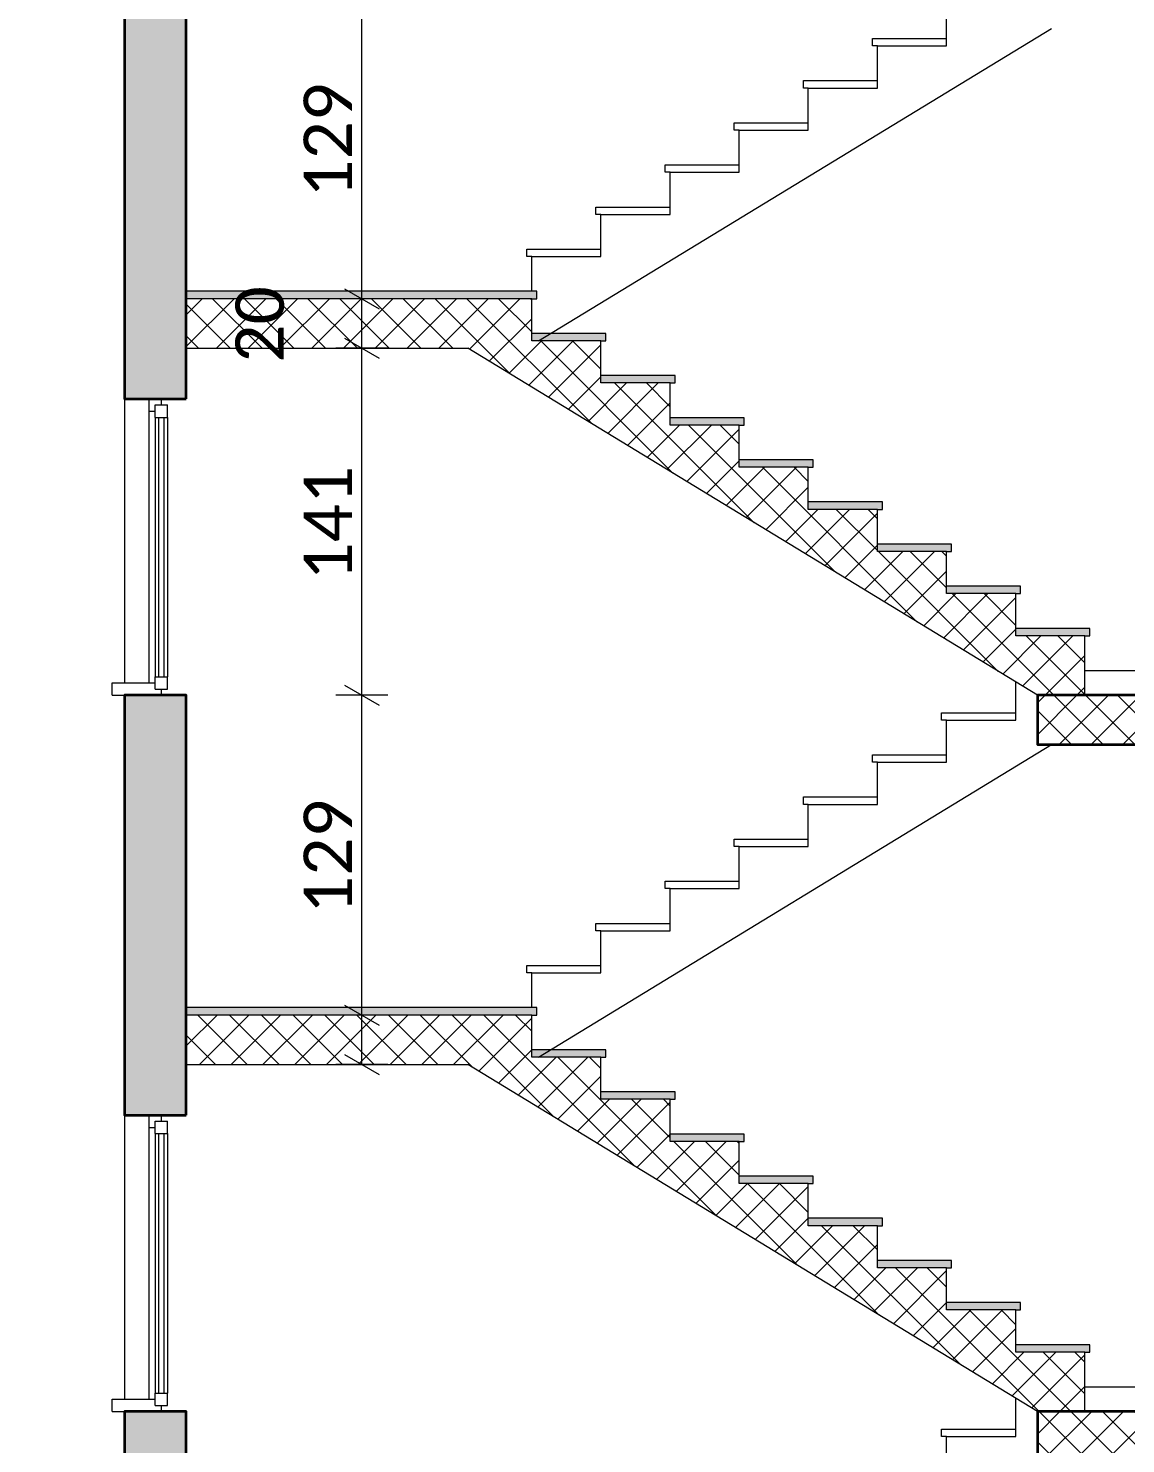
# Model space of a CAD drawing. Header units: millimetres. Extents: x -310 to 171125, y -3027 to 55843.
# Drawn here: x 119796 to 124241, y 40965 to 46696 of the extents above; entities that cross this region are included whole.
import ezdxf

# ---------------------------------------------------------------- set-up
doc = ezdxf.new("R2010")
doc.units = ezdxf.units.MM
doc.header["$MEASUREMENT"] = 0
doc.set_wipeout_variables(frame=1)
doc.linetypes.add('Wipeout_Contour', pattern=[1000, 0, -1000])
doc.layers.add('Dimensioning - General', color=7, linetype='Continuous')
doc.layers.add('Structural - Bearing', color=7, linetype='Continuous')
for name, color, linetype, lineweight, true_color in [('Dimensioning - General_Pen_No__61', 7, 'Continuous', 20, 0x6a6a6a), ('Dimensioning - General_Pen_No__88', 7, 'Continuous', 20, 0xfd4435), ('Structural - Bearing_Pen_No__61', 7, 'Continuous', 20, 0x6a6a6a), ('Structural - Bearing_Pen_No__82', 7, 'Continuous', 20, 0xaaaaaa)]:
    doc.layers.add(name, color=color, linetype=linetype, lineweight=lineweight, true_color=true_color)
for name, color, linetype, lineweight in [('Structural - Bearing_Pen_No__1', 7, 'Continuous', 13), ('Structural - Bearing_Pen_No__101', 252, 'Continuous', 13), ('Structural - Bearing_Pen_No__7', 7, 'Continuous', 35)]:
    doc.layers.add(name, color=color, linetype=linetype, lineweight=lineweight)
doc.layers.get('0').off()
doc.styles.add('GENERATED_STYLE_6', font='calibril.ttf')
doc.dimstyles.new('GENERATED_STYLE__1', dxfattribs={"dimtxt": 195.999997, "dimasz": 106.4, "dimexe": 0.18, "dimexo": 0.0625, "dimgap": 0.09, "dimtad": 1, "dimdec": 0, "dimlfac": 0.1, "dimzin": 0, "dimdsep": 46, "dimtxsty": 'GENERATED_STYLE_6', "dimblk": 'ARROWHEAD_2', "dimblk1": 'ARROWHEAD_2', "dimblk2": 'ARROWHEAD_2', "dimcen": 0.09, "dimse1": 1, "dimse2": 1, "dimclrd": 256, "dimclre": 256, "dimclrt": 256, "dimadec": 0, "dimazin": 0, "dimtfac": 1, "dimtdec": 4, "dimtmove": 0, "dimatfit": 3, "dimfxl": 1, "dimtolj": 1, "dimtzin": 0, "dimarcsym": 0})
pattern_1 = [(45, (0, 0), (-64.346715, 64.346715), []), (135, (0, 0), (64.346715, 64.346715), [])]

# ---------------------------------------------------------------- blocks, each defined once
blk = doc.blocks.new('*D46')
at = {"layer": 'Dimensioning - General_Pen_No__61', "color": 251, "linetype": 'Continuous', "lineweight": 20, "true_color": 0x6a6a6a, "transparency": 16777216}
for p, q in [((121251.5, 42700.8), (121041.5, 42700.8)), ((121076.5, 42741.2), (121216.5, 42660.4)), ((121146.5, 42500.8), (121146.5, 42700.8)), ((121076.5, 42541.2), (121216.5, 42460.4)), ((121251.5, 42500.8), (121041.5, 42500.8))]:
    blk.add_line(p, q, dxfattribs=at)
blk = doc.blocks.new('ARROWHEAD_2')
at = {"color": 0, "linetype": 'Continuous', "lineweight": 0}
for p, q in [((-0.378, -0.655), (0.378, 0.655)), ((0, 0), (-1, 0))]:
    blk.add_line(p, q, dxfattribs=at)
blk = doc.blocks.new('*D47')
at = {"layer": 'Dimensioning - General_Pen_No__61', "color": 251, "linetype": 'Continuous', "lineweight": 20, "true_color": 0x6a6a6a, "transparency": 16777216}
for p, q in [((121076.5, 44035.9), (121216.5, 43955)), ((121251.5, 43995.5), (121041.5, 43995.5)), ((121146.5, 42700.8), (121146.5, 43995.5)), ((121251.5, 42700.8), (121041.5, 42700.8)), ((121076.5, 42741.2), (121216.5, 42660.4))]:
    blk.add_line(p, q, dxfattribs=at)
at = {"layer": 'Dimensioning - General_Pen_No__88', "color": 20, "lineweight": 20, "true_color": 0xfd4435, "transparency": 16777216, "insert": (121107.3, 43109.8), "char_height": 196, "attachment_point": 7, "rotation": 90, "style": 'GENERATED_STYLE_6'}
blk.add_mtext('\\A1;{\\pql;\\fCalibri Light|b0|i0|c0|p34;129}', dxfattribs=at)
blk = doc.blocks.new('*D48')
at = {"layer": 'Dimensioning - General_Pen_No__61', "color": 251, "linetype": 'Continuous', "lineweight": 20, "true_color": 0x6a6a6a, "transparency": 16777216}
for p, q in [((121076.5, 45441.2), (121216.5, 45360.4)), ((121251.5, 45400.8), (121041.5, 45400.8)), ((121146.5, 43995.5), (121146.5, 45400.8)), ((121076.5, 44035.9), (121216.5, 43955)), ((121251.5, 43995.5), (121041.5, 43995.5))]:
    blk.add_line(p, q, dxfattribs=at)
at = {"layer": 'Dimensioning - General_Pen_No__88', "color": 20, "lineweight": 20, "true_color": 0xfd4435, "transparency": 16777216, "char_height": 196, "attachment_point": 7, "rotation": 90, "style": 'GENERATED_STYLE_6'}
for s, insert in [('\\A1;{\\pql;\\fCalibri Light|b0|i0|c0|p34;20}', (120832.9, 45341.9)), ('\\A1;{\\pql;\\fCalibri Light|b0|i0|c0|p34;141}', (121107.3, 44459.8))]:
    blk.add_mtext(s, dxfattribs=dict(at, insert=insert))
blk = doc.blocks.new('*D49')
at = {"layer": 'Dimensioning - General_Pen_No__61', "color": 251, "linetype": 'Continuous', "lineweight": 20, "true_color": 0x6a6a6a, "transparency": 16777216}
for p, q in [((121076.5, 45641.2), (121216.5, 45560.4)), ((121251.5, 45600.8), (121041.5, 45600.8)), ((121146.5, 45400.8), (121146.5, 45600.8)), ((121076.5, 45441.2), (121216.5, 45360.4)), ((121251.5, 45400.8), (121041.5, 45400.8))]:
    blk.add_line(p, q, dxfattribs=at)
blk = doc.blocks.new('*D50')
at = {"layer": 'Dimensioning - General_Pen_No__61', "color": 251, "linetype": 'Continuous', "lineweight": 20, "true_color": 0x6a6a6a, "transparency": 16777216}
for p, q in [((121076.5, 46935.9), (121216.5, 46855)), ((121251.5, 46895.5), (121041.5, 46895.5)), ((121146.5, 45600.8), (121146.5, 46895.5)), ((121076.5, 45641.2), (121216.5, 45560.4)), ((121251.5, 45600.8), (121041.5, 45600.8))]:
    blk.add_line(p, q, dxfattribs=at)
at = {"layer": 'Dimensioning - General_Pen_No__88', "color": 20, "lineweight": 20, "true_color": 0xfd4435, "transparency": 16777216, "insert": (121107.3, 46009.8), "char_height": 196, "attachment_point": 7, "rotation": 90, "style": 'GENERATED_STYLE_6'}
blk.add_mtext('\\A1;{\\pql;\\fCalibri Light|b0|i0|c0|p34;129}', dxfattribs=at)
blk = doc.blocks.new('*D100')
at = {"layer": 'Dimensioning - General_Pen_No__61', "color": 251, "linetype": 'Continuous', "lineweight": 20, "true_color": 0x6a6a6a, "transparency": 16777216}
for p, q in [((134757.9, 41095.6), (134547.9, 41095.6)), ((134582.9, 41136), (134722.9, 41055.2)), ((134652.9, 40895.6), (134652.9, 41095.6)), ((134582.9, 40936), (134722.9, 40855.2)), ((134757.9, 40895.6), (134547.9, 40895.6))]:
    blk.add_line(p, q, dxfattribs=at)
blk = doc.blocks.new('*D101')
at = {"layer": 'Dimensioning - General_Pen_No__61', "color": 251, "linetype": 'Continuous', "lineweight": 20, "true_color": 0x6a6a6a, "transparency": 16777216}
for p, q in [((134582.9, 43836), (134722.9, 43755.2)), ((134757.9, 43795.6), (134547.9, 43795.6)), ((134652.9, 41095.6), (134652.9, 43795.6)), ((134757.9, 41095.6), (134547.9, 41095.6)), ((134582.9, 41136), (134722.9, 41055.2))]:
    blk.add_line(p, q, dxfattribs=at)
at = {"layer": 'Dimensioning - General_Pen_No__88', "color": 20, "lineweight": 20, "true_color": 0xfd4435, "transparency": 16777216, "char_height": 196, "attachment_point": 7, "rotation": 90, "style": 'GENERATED_STYLE_6'}
for s, insert in [('\\A1;{\\pql;\\fCalibri Light|b0|i0|c0|p34;20}', (134613.7, 43437.4)), ('\\A1;{\\pql;\\fCalibri Light|b0|i0|c0|p34;270}', (134613.7, 42207.3))]:
    blk.add_mtext(s, dxfattribs=dict(at, insert=insert))
blk = doc.blocks.new('*D102')
at = {"layer": 'Dimensioning - General_Pen_No__61', "color": 251, "linetype": 'Continuous', "lineweight": 20, "true_color": 0x6a6a6a, "transparency": 16777216}
for p, q in [((134582.9, 44036), (134722.9, 43955.2)), ((134757.9, 43995.6), (134547.9, 43995.6)), ((134652.9, 43795.6), (134652.9, 43995.6)), ((134582.9, 43836), (134722.9, 43755.2)), ((134757.9, 43795.6), (134547.9, 43795.6))]:
    blk.add_line(p, q, dxfattribs=at)
blk = doc.blocks.new('*D103')
at = {"layer": 'Dimensioning - General_Pen_No__61', "color": 251, "linetype": 'Continuous', "lineweight": 20, "true_color": 0x6a6a6a, "transparency": 16777216}
for p, q in [((134582.9, 46736), (134722.9, 46655.2)), ((134757.9, 46695.6), (134547.9, 46695.6)), ((134652.9, 43995.6), (134652.9, 46695.6)), ((134582.9, 44036), (134722.9, 43955.2)), ((134757.9, 43995.6), (134547.9, 43995.6))]:
    blk.add_line(p, q, dxfattribs=at)
at = {"layer": 'Dimensioning - General_Pen_No__88', "color": 20, "lineweight": 20, "true_color": 0xfd4435, "transparency": 16777216, "char_height": 196, "attachment_point": 7, "rotation": 90, "style": 'GENERATED_STYLE_6'}
for s, insert in [('\\A1;{\\pql;\\fCalibri Light|b0|i0|c0|p34;20}', (134613.7, 46337.4)), ('\\A1;{\\pql;\\fCalibri Light|b0|i0|c0|p34;270}', (134613.7, 45107.3))]:
    blk.add_mtext(s, dxfattribs=dict(at, insert=insert))
blk = doc.blocks.new('*D104')
at = {"layer": 'Dimensioning - General_Pen_No__61', "color": 251, "linetype": 'Continuous', "lineweight": 20, "true_color": 0x6a6a6a, "transparency": 16777216}
for p, q in [((134582.9, 46936), (134722.9, 46855.2)), ((134757.9, 46895.6), (134547.9, 46895.6)), ((134652.9, 46695.6), (134652.9, 46895.6)), ((134582.9, 46736), (134722.9, 46655.2)), ((134757.9, 46695.6), (134547.9, 46695.6))]:
    blk.add_line(p, q, dxfattribs=at)
blk = doc.blocks.new('*D143')
at = {"layer": 'Dimensioning - General_Pen_No__61', "color": 251, "linetype": 'Continuous', "lineweight": 20, "true_color": 0x6a6a6a, "transparency": 16777216}
for p, q in [((135307.9, 41095.6), (135097.9, 41095.6)), ((135132.9, 41136), (135272.9, 41055.2)), ((135202.9, 40895.6), (135202.9, 41095.6)), ((135132.9, 40936), (135272.9, 40855.2)), ((135307.9, 40895.6), (135097.9, 40895.6))]:
    blk.add_line(p, q, dxfattribs=at)
blk = doc.blocks.new('*D144')
at = {"layer": 'Dimensioning - General_Pen_No__61', "color": 251, "linetype": 'Continuous', "lineweight": 20, "true_color": 0x6a6a6a, "transparency": 16777216}
for p, q in [((135132.9, 43836), (135272.9, 43755.2)), ((135307.9, 43795.6), (135097.9, 43795.6)), ((135202.9, 41095.6), (135202.9, 43795.6)), ((135307.9, 41095.6), (135097.9, 41095.6)), ((135132.9, 41136), (135272.9, 41055.2))]:
    blk.add_line(p, q, dxfattribs=at)
at = {"layer": 'Dimensioning - General_Pen_No__88', "color": 20, "lineweight": 20, "true_color": 0xfd4435, "transparency": 16777216, "char_height": 196, "attachment_point": 7, "rotation": 90, "style": 'GENERATED_STYLE_6'}
for s, insert in [('\\A1;{\\pql;\\fCalibri Light|b0|i0|c0|p34;20}', (135163.7, 43437.4)), ('\\A1;{\\pql;\\fCalibri Light|b0|i0|c0|p34;270}', (135163.7, 42207.3))]:
    blk.add_mtext(s, dxfattribs=dict(at, insert=insert))
blk = doc.blocks.new('*D145')
at = {"layer": 'Dimensioning - General_Pen_No__61', "color": 251, "linetype": 'Continuous', "lineweight": 20, "true_color": 0x6a6a6a, "transparency": 16777216}
for p, q in [((135132.9, 44036), (135272.9, 43955.2)), ((135307.9, 43995.6), (135097.9, 43995.6)), ((135202.9, 43795.6), (135202.9, 43995.6)), ((135132.9, 43836), (135272.9, 43755.2)), ((135307.9, 43795.6), (135097.9, 43795.6))]:
    blk.add_line(p, q, dxfattribs=at)
blk = doc.blocks.new('*D146')
at = {"layer": 'Dimensioning - General_Pen_No__61', "color": 251, "linetype": 'Continuous', "lineweight": 20, "true_color": 0x6a6a6a, "transparency": 16777216}
for p, q in [((135132.9, 46736), (135272.9, 46655.2)), ((135307.9, 46695.6), (135097.9, 46695.6)), ((135202.9, 43995.6), (135202.9, 46695.6)), ((135132.9, 44036), (135272.9, 43955.2)), ((135307.9, 43995.6), (135097.9, 43995.6))]:
    blk.add_line(p, q, dxfattribs=at)
at = {"layer": 'Dimensioning - General_Pen_No__88', "color": 20, "lineweight": 20, "true_color": 0xfd4435, "transparency": 16777216, "char_height": 196, "attachment_point": 7, "rotation": 90, "style": 'GENERATED_STYLE_6'}
for s, insert in [('\\A1;{\\pql;\\fCalibri Light|b0|i0|c0|p34;20}', (135163.7, 46337.4)), ('\\A1;{\\pql;\\fCalibri Light|b0|i0|c0|p34;270}', (135163.7, 45107.3))]:
    blk.add_mtext(s, dxfattribs=dict(at, insert=insert))
blk = doc.blocks.new('*D147')
at = {"layer": 'Dimensioning - General_Pen_No__61', "color": 251, "linetype": 'Continuous', "lineweight": 20, "true_color": 0x6a6a6a, "transparency": 16777216}
for p, q in [((135132.9, 46936), (135272.9, 46855.2)), ((135307.9, 46895.6), (135097.9, 46895.6)), ((135202.9, 46695.6), (135202.9, 46895.6)), ((135132.9, 46736), (135272.9, 46655.2)), ((135307.9, 46695.6), (135097.9, 46695.6))]:
    blk.add_line(p, q, dxfattribs=at)
blk = doc.blocks.new('*D163')
at = {"layer": 'Dimensioning - General_Pen_No__61', "color": 251, "linetype": 'Continuous', "lineweight": 20, "true_color": 0x6a6a6a, "transparency": 16777216}
for p, q in [((135857.9, 41095.6), (135647.9, 41095.6)), ((135682.9, 41136), (135822.9, 41055.2)), ((135752.9, 38195.6), (135752.9, 41095.6)), ((135682.9, 38236), (135822.9, 38155.2)), ((135857.9, 38195.6), (135647.9, 38195.6))]:
    blk.add_line(p, q, dxfattribs=at)
at = {"layer": 'Dimensioning - General_Pen_No__88', "color": 20, "lineweight": 20, "true_color": 0xfd4435, "transparency": 16777216, "insert": (135713.7, 39407.3), "char_height": 196, "attachment_point": 7, "rotation": 90, "style": 'GENERATED_STYLE_6'}
blk.add_mtext('\\A1;{\\pql;\\fCalibri Light|b0|i0|c0|p34;290}', dxfattribs=at)
blk = doc.blocks.new('*D164')
at = {"layer": 'Dimensioning - General_Pen_No__61', "color": 251, "linetype": 'Continuous', "lineweight": 20, "true_color": 0x6a6a6a, "transparency": 16777216}
for p, q in [((135682.9, 44036), (135822.9, 43955.2)), ((135857.9, 43995.6), (135647.9, 43995.6)), ((135752.9, 41095.6), (135752.9, 43995.6)), ((135857.9, 41095.6), (135647.9, 41095.6)), ((135682.9, 41136), (135822.9, 41055.2))]:
    blk.add_line(p, q, dxfattribs=at)
at = {"layer": 'Dimensioning - General_Pen_No__88', "color": 20, "lineweight": 20, "true_color": 0xfd4435, "transparency": 16777216, "insert": (135713.7, 42307.3), "char_height": 196, "attachment_point": 7, "rotation": 90, "style": 'GENERATED_STYLE_6'}
blk.add_mtext('\\A1;{\\pql;\\fCalibri Light|b0|i0|c0|p34;290}', dxfattribs=at)
blk = doc.blocks.new('*D165')
at = {"layer": 'Dimensioning - General_Pen_No__61', "color": 251, "linetype": 'Continuous', "lineweight": 20, "true_color": 0x6a6a6a, "transparency": 16777216}
for p, q in [((135682.9, 46936), (135822.9, 46855.2)), ((135857.9, 46895.6), (135647.9, 46895.6)), ((135752.9, 43995.6), (135752.9, 46895.6)), ((135682.9, 44036), (135822.9, 43955.2)), ((135857.9, 43995.6), (135647.9, 43995.6))]:
    blk.add_line(p, q, dxfattribs=at)
at = {"layer": 'Dimensioning - General_Pen_No__88', "color": 20, "lineweight": 20, "true_color": 0xfd4435, "transparency": 16777216, "insert": (135713.7, 45207.3), "char_height": 196, "attachment_point": 7, "rotation": 90, "style": 'GENERATED_STYLE_6'}
blk.add_mtext('\\A1;{\\pql;\\fCalibri Light|b0|i0|c0|p34;290}', dxfattribs=at)

msp = doc.modelspace()

# ---------------------------------------------------------------- hatches: boundary and pattern name
at = {"layer": 'Structural - Bearing_Pen_No__1', "linetype": 'Continuous', "lineweight": 13}
h = msp.add_hatch(dxfattribs=at)
h.set_pattern_fill('CONCRETE_BLOCK', style=0, pattern_type=2)
h.set_pattern_definition(pattern_1)
h.paths.add_polyline_path([(124075.2, 43995.5), (124075.2, 44236.2), (123795.2, 44236.2), (123795.2, 44406.8), (123515.2, 44406.8), (123515.2, 44577.3), (123235.2, 44577.3), (123235.2, 44747.9), (122955.2, 44747.9), (122955.2, 44918.5), (122675.2, 44918.5), (122675.2, 45089.1), (122395.2, 45089.1), (122395.2, 45259.7), (122115.2, 45259.7), (122115.2, 45430.2), (121835.2, 45430.2), (121835.2, 45600.8), (120435.2, 45600.8), (120435.2, 45400.8), (121576, 45400.8), (123882.8, 43995.5)])
h = msp.add_hatch(dxfattribs=at)
h.set_pattern_fill('CONCRETE_BLOCK', style=0, pattern_type=2)
h.set_pattern_definition(pattern_1)
h.paths.add_polyline_path([(139085.2, 43795.6), (139085.2, 43995.6), (123882.8, 43995.6), (123882.8, 43795.6)])
h = msp.add_hatch(dxfattribs=at)
h.set_pattern_fill('CONCRETE_BLOCK', style=0, pattern_type=2)
h.set_pattern_definition(pattern_1)
h.paths.add_polyline_path([(124075.2, 41095.5), (124075.2, 41336.2), (123795.2, 41336.2), (123795.2, 41506.8), (123515.2, 41506.8), (123515.2, 41677.3), (123235.2, 41677.3), (123235.2, 41847.9), (122955.2, 41847.9), (122955.2, 42018.5), (122675.2, 42018.5), (122675.2, 42189.1), (122395.2, 42189.1), (122395.2, 42359.7), (122115.2, 42359.7), (122115.2, 42530.2), (121835.2, 42530.2), (121835.2, 42700.8), (120435.2, 42700.8), (120435.2, 42500.8), (121576, 42500.8), (123882.8, 41095.5)])
h = msp.add_hatch(dxfattribs=at)
h.set_pattern_fill('CONCRETE_BLOCK', style=0, pattern_type=2)
h.set_pattern_definition(pattern_1)
h.paths.add_polyline_path([(139085.2, 40895.6), (139085.2, 41095.6), (123882.8, 41095.6), (123882.8, 40895.6)])
at = {"layer": 'Structural - Bearing_Pen_No__101', "linetype": 'Continuous', "lineweight": 13}
for points in [[(121855.2, 45630.8), (120435.2, 45630.8), (120435.2, 45600.8), (121835.2, 45600.8), (121855.2, 45600.8)], [(122135.2, 45460.2), (121835.2, 45460.2), (121835.2, 45430.2), (122115.2, 45430.2), (122135.2, 45430.2)], [(122415.2, 45289.7), (122115.2, 45289.7), (122115.2, 45259.7), (122395.2, 45259.7), (122415.2, 45259.7)], [(122695.2, 45119.1), (122395.2, 45119.1), (122395.2, 45089.1), (122675.2, 45089.1), (122695.2, 45089.1)], [(122975.2, 44948.5), (122675.2, 44948.5), (122675.2, 44918.5), (122955.2, 44918.5), (122975.2, 44918.5)], [(123255.2, 44777.9), (122955.2, 44777.9), (122955.2, 44747.9), (123235.2, 44747.9), (123255.2, 44747.9)], [(123535.2, 44607.3), (123235.2, 44607.3), (123235.2, 44577.3), (123515.2, 44577.3), (123535.2, 44577.3)], [(123815.2, 44436.8), (123515.2, 44436.8), (123515.2, 44406.8), (123795.2, 44406.8), (123815.2, 44406.8)], [(124095.2, 44266.2), (123795.2, 44266.2), (123795.2, 44236.2), (124075.2, 44236.2), (124095.2, 44236.2)], [(121855.2, 42730.8), (120435.2, 42730.8), (120435.2, 42700.8), (121835.2, 42700.8), (121855.2, 42700.8)], [(122135.2, 42560.2), (121835.2, 42560.2), (121835.2, 42530.2), (122115.2, 42530.2), (122135.2, 42530.2)], [(122415.2, 42389.7), (122115.2, 42389.7), (122115.2, 42359.7), (122395.2, 42359.7), (122415.2, 42359.7)], [(122695.2, 42219.1), (122395.2, 42219.1), (122395.2, 42189.1), (122675.2, 42189.1), (122695.2, 42189.1)], [(122975.2, 42048.5), (122675.2, 42048.5), (122675.2, 42018.5), (122955.2, 42018.5), (122975.2, 42018.5)], [(123255.2, 41877.9), (122955.2, 41877.9), (122955.2, 41847.9), (123235.2, 41847.9), (123255.2, 41847.9)], [(123535.2, 41707.3), (123235.2, 41707.3), (123235.2, 41677.3), (123515.2, 41677.3), (123535.2, 41677.3)], [(123815.2, 41536.8), (123515.2, 41536.8), (123515.2, 41506.8), (123795.2, 41506.8), (123815.2, 41506.8)], [(124095.2, 41366.2), (123795.2, 41366.2), (123795.2, 41336.2), (124075.2, 41336.2), (124095.2, 41336.2)], [(120435.2, 39395.6), (120435.2, 41095.6), (120185.2, 41095.6), (120185.2, 39395.6)]]:
    msp.add_hatch(color=252, dxfattribs=at).paths.add_polyline_path(points)

# ---------------------------------------------------------------- linework, layer by layer
at = {"layer": 'Structural - Bearing_Pen_No__1', "color": 7, "linetype": 'Continuous', "lineweight": 13}
for p, q in [((120435.2, 45530.9), (120435.2, 46895.6)), ((120435.2, 45195.6), (120435.2, 45330.9)), ((120135.2, 43995.6), (120135.2, 44045.6)), ((120135.2, 43995.6), (120285.2, 43995.6)), ((120185.2, 43995.6), (120435.2, 43995.6)), ((120285.2, 43995.6), (120335.2, 43995.6)), ((120435.2, 42630.9), (120435.2, 43995.6)), ((120435.2, 42295.6), (120435.2, 42430.9)), ((120135.2, 41095.6), (120135.2, 41145.6)), ((120135.2, 41095.6), (120285.2, 41095.6)), ((120185.2, 41095.6), (120435.2, 41095.6)), ((120185.2, 39395.6), (120185.2, 41095.6)), ((120285.2, 41095.6), (120335.2, 41095.6)), ((120435.2, 39730.9), (120435.2, 41095.6))]:
    msp.add_line(p, q, dxfattribs=at)
for points in [[(121835.2, 45600.8), (121855.2, 45600.8), (121855.2, 45630.8), (120435.2, 45630.8)], [(124075.2, 43995.5), (124075.2, 44236.2), (123795.2, 44236.2), (123795.2, 44406.8), (123515.2, 44406.8), (123515.2, 44577.3), (123235.2, 44577.3), (123235.2, 44747.9), (122955.2, 44747.9), (122955.2, 44918.5), (122675.2, 44918.5), (122675.2, 45089.1), (122395.2, 45089.1), (122395.2, 45259.7), (122115.2, 45259.7), (122115.2, 45430.2), (121835.2, 45430.2), (121835.2, 45600.8), (120435.2, 45600.8), (120435.2, 45400.8)], [(122115.2, 45430.2), (122135.2, 45430.2), (122135.2, 45460.2), (121835.2, 45460.2)], [(120435.2, 45400.8), (121576, 45400.8)], [(123882.8, 43995.5), (121576, 45400.8)], [(122395.2, 45259.7), (122415.2, 45259.7), (122415.2, 45289.7), (122115.2, 45289.7)], [(122675.2, 45089.1), (122695.2, 45089.1), (122695.2, 45119.1), (122395.2, 45119.1)], [(122955.2, 44918.5), (122975.2, 44918.5), (122975.2, 44948.5), (122675.2, 44948.5)], [(123235.2, 44747.9), (123255.2, 44747.9), (123255.2, 44777.9), (122955.2, 44777.9)], [(123515.2, 44577.3), (123535.2, 44577.3), (123535.2, 44607.3), (123235.2, 44607.3)], [(123795.2, 44406.8), (123815.2, 44406.8), (123815.2, 44436.8), (123515.2, 44436.8)], [(124075.2, 44236.2), (124095.2, 44236.2), (124095.2, 44266.2), (123795.2, 44266.2)], [(121835.2, 42700.8), (121855.2, 42700.8), (121855.2, 42730.8), (120435.2, 42730.8)], [(124075.2, 41095.5), (124075.2, 41336.2), (123795.2, 41336.2), (123795.2, 41506.8), (123515.2, 41506.8), (123515.2, 41677.3), (123235.2, 41677.3), (123235.2, 41847.9), (122955.2, 41847.9), (122955.2, 42018.5), (122675.2, 42018.5), (122675.2, 42189.1), (122395.2, 42189.1), (122395.2, 42359.7), (122115.2, 42359.7), (122115.2, 42530.2), (121835.2, 42530.2), (121835.2, 42700.8), (120435.2, 42700.8), (120435.2, 42500.8)], [(122115.2, 42530.2), (122135.2, 42530.2), (122135.2, 42560.2), (121835.2, 42560.2)], [(120435.2, 42500.8), (121576, 42500.8)], [(123882.8, 41095.5), (121576, 42500.8)], [(122395.2, 42359.7), (122415.2, 42359.7), (122415.2, 42389.7), (122115.2, 42389.7)], [(122675.2, 42189.1), (122695.2, 42189.1), (122695.2, 42219.1), (122395.2, 42219.1)], [(122955.2, 42018.5), (122975.2, 42018.5), (122975.2, 42048.5), (122675.2, 42048.5)], [(123235.2, 41847.9), (123255.2, 41847.9), (123255.2, 41877.9), (122955.2, 41877.9)], [(123515.2, 41677.3), (123535.2, 41677.3), (123535.2, 41707.3), (123235.2, 41707.3)], [(123795.2, 41506.8), (123815.2, 41506.8), (123815.2, 41536.8), (123515.2, 41536.8)], [(124075.2, 41336.2), (124095.2, 41336.2), (124095.2, 41366.2), (123795.2, 41366.2)]]:
    msp.add_lwpolyline(points, dxfattribs=at)
at = {"layer": 'Structural - Bearing_Pen_No__61', "color": 251, "linetype": 'Continuous', "lineweight": 20, "true_color": 0x6a6a6a}
for points in [[(121835.2, 45630.8), (121835.2, 45771.4), (122115.2, 45771.4), (122115.2, 45942), (122395.2, 45942), (122395.2, 46112.6), (122675.2, 46112.6), (122675.2, 46283.1), (122955.2, 46283.1), (122955.2, 46453.7), (123235.2, 46453.7), (123235.2, 46624.3), (123515.2, 46624.3), (123515.2, 46794.9), (123795.2, 46794.9), (123795.2, 46948.8)], [(121862.7, 45430.2), (123939.5, 46695.5)], [(123235.2, 46624.3), (123215.2, 46624.3), (123215.2, 46654.3), (123515.2, 46654.3)], [(122955.2, 46453.7), (122935.2, 46453.7), (122935.2, 46483.7), (123235.2, 46483.7)], [(122675.2, 46283.1), (122655.2, 46283.1), (122655.2, 46313.1), (122955.2, 46313.1)], [(122395.2, 46112.6), (122375.2, 46112.6), (122375.2, 46142.6), (122675.2, 46142.6)], [(122115.2, 45942), (122095.2, 45942), (122095.2, 45972), (122395.2, 45972)], [(121835.2, 45771.4), (121815.2, 45771.4), (121815.2, 45801.4), (122115.2, 45801.4)], [(124075.2, 44095.6), (128485.2, 44095.6)], [(121835.2, 42730.8), (121835.2, 42871.4), (122115.2, 42871.4), (122115.2, 43042), (122395.2, 43042), (122395.2, 43212.6), (122675.2, 43212.6), (122675.2, 43383.1), (122955.2, 43383.1), (122955.2, 43553.7), (123235.2, 43553.7), (123235.2, 43724.3), (123515.2, 43724.3), (123515.2, 43894.9), (123795.2, 43894.9), (123795.2, 44048.8)], [(123515.2, 43894.9), (123495.2, 43894.9), (123495.2, 43924.9), (123795.2, 43924.9)], [(121862.7, 42530.2), (123939.5, 43795.5)], [(123235.2, 43724.3), (123215.2, 43724.3), (123215.2, 43754.3), (123515.2, 43754.3)], [(122955.2, 43553.7), (122935.2, 43553.7), (122935.2, 43583.7), (123235.2, 43583.7)], [(122675.2, 43383.1), (122655.2, 43383.1), (122655.2, 43413.1), (122955.2, 43413.1)], [(122395.2, 43212.6), (122375.2, 43212.6), (122375.2, 43242.6), (122675.2, 43242.6)], [(122115.2, 43042), (122095.2, 43042), (122095.2, 43072), (122395.2, 43072)], [(121835.2, 42871.4), (121815.2, 42871.4), (121815.2, 42901.4), (122115.2, 42901.4)], [(121835.2, 39830.8), (121835.2, 39971.4), (122115.2, 39971.4), (122115.2, 40142), (122395.2, 40142), (122395.2, 40312.6), (122675.2, 40312.6), (122675.2, 40483.1), (122955.2, 40483.1), (122955.2, 40653.7), (123235.2, 40653.7), (123235.2, 40824.3), (123515.2, 40824.3), (123515.2, 40994.9), (123795.2, 40994.9), (123795.2, 41148.8)], [(124075.2, 41195.6), (128485.2, 41195.6)], [(123515.2, 40994.9), (123495.2, 40994.9), (123495.2, 41024.9), (123795.2, 41024.9)]]:
    msp.add_lwpolyline(points, dxfattribs=at)
at = {"layer": 'Structural - Bearing_Pen_No__7', "color": 7, "linetype": 'Continuous', "lineweight": 35, "flags": 128}
for points in [[(139085.2, 43795.6), (139085.2, 43995.6), (123882.8, 43995.6), (123882.8, 43795.6)], [(120435.2, 39395.6), (120435.2, 41095.6), (120185.2, 41095.6), (120185.2, 39395.6)], [(139085.2, 40895.6), (139085.2, 41095.6), (123882.8, 41095.6), (123882.8, 40895.6)]]:
    msp.add_lwpolyline(points, close=True, dxfattribs=at)

# ---------------------------------------------------------------- dimensions: what is measured, and where the dimension line sits
at = {"layer": 'Dimensioning - General', "color": 251, "linetype": 'Continuous', "lineweight": 20, "true_color": 0x6a6a6a}
for base, p1, p2, picture, middle in [((135202.9, 46895.6), (106969.5, 46695.6), (106951.9, 46895.6), '*D147', (135065.7, 46486.8)), ((134652.9, 46895.6), (107070.8, 46695.6), (107051.4, 46895.6), '*D104', (134515.7, 46486.8)), ((121146.5, 46895.5), (121149, 45600.8), (123882.8, 46895.5), '*D50', (121009.3, 46233.9)), ((121146.5, 45400.8), (123882.8, 43995.5), (121127.4, 45400.8), '*D48', (121009.3, 44683.9)), ((121146.5, 45600.8), (121127.4, 45400.8), (121149, 45600.8), '*D49', (120734.9, 45491.4)), ((121146.5, 43995.5), (121203.2, 42700.8), (123882.8, 43995.5), '*D47', (121009.3, 43333.9)), ((121146.5, 42700.8), (121220.8, 42500.8), (121203.2, 42700.8), '*D46', (120734.9, 42591.4))]:
    dim = msp.add_linear_dim(base=base, p1=p1, p2=p2, angle=90, dimstyle='GENERATED_STYLE__1', dxfattribs=at)
    dim.commit()
    dim.dimension.update_dxf_attribs({"geometry": picture, "text_midpoint": middle, "dimtype": 160, "text_rotation": 90})

# ---------------------------------------------------------------- wipeouts: each hides what was drawn before it
at = {"color": 254, "linetype": 'Wipeout_Contour', "lineweight": 0, "ltscale": 512995.81687}
msp.add_wipeout([(120185.2, 45195.6), (120185.2, 44045.6), (120285.2, 44045.6), (120285.2, 45195.6)], dxfattribs=at).dxf.layer = 'Structural - Bearing'
at = {"color": 254, "linetype": 'Wipeout_Contour', "lineweight": 0, "ltscale": 509076.170645}
msp.add_wipeout([(120185.2, 41145.6), (120285.2, 41145.6), (120285.2, 42295.6), (120185.2, 42295.6)], dxfattribs=at).dxf.layer = 'Structural - Bearing'

# ---------------------------------------------------------------- next in the draw order: hatches: boundary and pattern name
at = {"layer": 'Structural - Bearing_Pen_No__101', "linetype": 'Continuous', "lineweight": 13}
for points in [[(120435.2, 45195.6), (120435.2, 46895.6), (120185.2, 46895.6), (120185.2, 45195.6)], [(120435.2, 42295.6), (120435.2, 43995.6), (120185.2, 43995.6), (120185.2, 42295.6)]]:
    msp.add_hatch(color=252, dxfattribs=at).paths.add_polyline_path(points)

# ---------------------------------------------------------------- next in the draw order: linework, layer by layer
at = {"layer": 'Structural - Bearing_Pen_No__1', "color": 7, "linetype": 'Continuous', "lineweight": 13}
for p, q in [((120185.2, 45195.6), (120185.2, 46895.6)), ((120185.2, 45195.6), (120435.2, 45195.6)), ((120285.2, 45195.6), (120335.2, 45195.6)), ((120185.2, 42295.6), (120185.2, 43995.6)), ((120185.2, 42295.6), (120435.2, 42295.6)), ((120285.2, 42295.6), (120335.2, 42295.6))]:
    msp.add_line(p, q, dxfattribs=at)
at = {"layer": 'Structural - Bearing_Pen_No__7', "color": 7, "linetype": 'Continuous', "lineweight": 35, "flags": 128}
for points in [[(120435.2, 45195.6), (120435.2, 46895.6), (120185.2, 46895.6), (120185.2, 45195.6)], [(120435.2, 42295.6), (120435.2, 43995.6), (120185.2, 43995.6), (120185.2, 42295.6)]]:
    msp.add_lwpolyline(points, close=True, dxfattribs=at)
at = {"layer": 'Structural - Bearing_Pen_No__82', "color": 253, "linetype": 'Continuous', "lineweight": 20, "true_color": 0xaaaaaa}
for p, q in [((120185.2, 45195.6), (120185.2, 44045.6)), ((120185.2, 42295.6), (120185.2, 41145.6))]:
    msp.add_line(p, q, dxfattribs=at)

# ---------------------------------------------------------------- next in the draw order: wipeouts: each hides what was drawn before it
at = {"color": 254, "linetype": 'Wipeout_Contour', "lineweight": 0, "ltscale": 513195.046757}
msp.add_wipeout([(120310.2, 45145.6), (120285.2, 45145.6), (120285.2, 44045.6), (120310.2, 44045.6)], dxfattribs=at).dxf.layer = 'Structural - Bearing'
at = {"color": 254, "linetype": 'Wipeout_Contour', "lineweight": 0, "ltscale": 509279.206072}
msp.add_wipeout([(120310.2, 42245.6), (120285.2, 42245.6), (120285.2, 41145.6), (120310.2, 41145.6)], dxfattribs=at).dxf.layer = 'Structural - Bearing'

# ---------------------------------------------------------------- next in the draw order: linework, layer by layer
at = {"layer": 'Structural - Bearing_Pen_No__1', "color": 7, "linetype": 'Continuous', "lineweight": 13}
for p, q in [((120310.2, 45170.6), (120360.2, 45170.6)), ((120310.2, 45170.6), (120335.2, 45170.6)), ((120335.2, 45170.6), (120335.2, 45195.6)), ((120310.2, 44020.6), (120360.2, 44020.6)), ((120310.2, 44020.6), (120335.2, 44020.6)), ((120335.2, 43995.6), (120335.2, 44020.6)), ((120335.2, 42270.6), (120335.2, 42295.6)), ((120310.2, 42270.6), (120360.2, 42270.6)), ((120310.2, 42270.6), (120335.2, 42270.6)), ((120310.2, 41120.6), (120360.2, 41120.6)), ((120310.2, 41120.6), (120335.2, 41120.6)), ((120335.2, 41095.6), (120335.2, 41120.6))]:
    msp.add_line(p, q, dxfattribs=at)

# ---------------------------------------------------------------- next in the draw order: dimensions: what is measured, and where the dimension line sits
at = {"layer": 'Dimensioning - General', "color": 251, "linetype": 'Continuous', "lineweight": 20, "true_color": 0x6a6a6a}
for base, p1, p2, picture, middle in [((135202.9, 43995.6), (106886.5, 43795.6), (106886.5, 43995.6), '*D145', (135065.7, 43586.8)), ((134652.9, 43995.6), (107311.1, 43795.6), (107297.7, 43995.6), '*D102', (134515.7, 43586.8)), ((135202.9, 41095.6), (106895, 40895.6), (106895, 41095.6), '*D143', (135065.7, 40686.8)), ((134652.9, 41095.6), (107337.8, 40895.6), (107364.6, 41095.6), '*D100', (134515.7, 40686.8)), ((135752.9, 41095.6), (109241.5, 38195.6), (109267.8, 41095.6), '*D163', (135615.7, 39631.4))]:
    dim = msp.add_linear_dim(base=base, p1=p1, p2=p2, angle=90, dimstyle='GENERATED_STYLE__1', dxfattribs=at)
    dim.commit()
    dim.dimension.update_dxf_attribs({"geometry": picture, "text_midpoint": middle, "dimtype": 160, "text_rotation": 90})

# ---------------------------------------------------------------- next in the draw order: wipeouts: each hides what was drawn before it
at = {"color": 254, "linetype": 'Wipeout_Contour', "lineweight": 0, "ltscale": 513335.328008}
msp.add_wipeout([(120310.2, 45120.6), (120310.2, 44070.6), (120360.2, 44070.6), (120360.2, 45120.6)], dxfattribs=at).dxf.layer = 'Structural - Bearing'
at = {"color": 254, "linetype": 'Wipeout_Contour', "lineweight": 0, "ltscale": 509420.559786}
msp.add_wipeout([(120310.2, 42220.6), (120310.2, 41170.6), (120360.2, 41170.6), (120360.2, 42220.6)], dxfattribs=at).dxf.layer = 'Structural - Bearing'

# ---------------------------------------------------------------- next in the draw order: linework, layer by layer
at = {"layer": 'Structural - Bearing_Pen_No__1', "color": 7, "linetype": 'Continuous', "lineweight": 13}
for p, q in [((120285.2, 45145.6), (120285.2, 45195.6)), ((120310.2, 45120.6), (120310.2, 45170.6)), ((120310.2, 45145.6), (120310.2, 45170.6)), ((120360.2, 45120.6), (120360.2, 45170.6)), ((120285.2, 45145.6), (120310.2, 45145.6)), ((120310.2, 45120.6), (120360.2, 45120.6)), ((120325.2, 44070.6), (120325.2, 45120.6)), ((120345.2, 45120.6), (120345.2, 44070.6)), ((120310.2, 44020.6), (120310.2, 44070.6)), ((120310.2, 44070.6), (120360.2, 44070.6)), ((120360.2, 44020.6), (120360.2, 44070.6)), ((120135.2, 44045.6), (120285.2, 44045.6)), ((120285.2, 44045.6), (120310.2, 44045.6)), ((120310.2, 44020.6), (120310.2, 44045.6)), ((120285.2, 42245.6), (120285.2, 42295.6)), ((120285.2, 42245.6), (120310.2, 42245.6)), ((120310.2, 42220.6), (120310.2, 42270.6)), ((120310.2, 42245.6), (120310.2, 42270.6)), ((120360.2, 42220.6), (120360.2, 42270.6)), ((120310.2, 42220.6), (120360.2, 42220.6)), ((120325.2, 41170.6), (120325.2, 42220.6)), ((120345.2, 42220.6), (120345.2, 41170.6)), ((120135.2, 41145.6), (120285.2, 41145.6)), ((120285.2, 41145.6), (120310.2, 41145.6)), ((120310.2, 41120.6), (120310.2, 41170.6)), ((120310.2, 41170.6), (120360.2, 41170.6)), ((120310.2, 41120.6), (120310.2, 41145.6)), ((120360.2, 41120.6), (120360.2, 41170.6))]:
    msp.add_line(p, q, dxfattribs=at)
at = {"layer": 'Structural - Bearing_Pen_No__82', "color": 253, "linetype": 'Continuous', "lineweight": 20, "true_color": 0xaaaaaa}
for p, q in [((120285.2, 44045.6), (120285.2, 45145.6)), ((120310.2, 45120.6), (120310.2, 44070.6)), ((120360.2, 45120.6), (120360.2, 44070.6)), ((120285.2, 41145.6), (120285.2, 42245.6)), ((120310.2, 42220.6), (120310.2, 41170.6)), ((120360.2, 42220.6), (120360.2, 41170.6))]:
    msp.add_line(p, q, dxfattribs=at)

# ---------------------------------------------------------------- next in the draw order: dimensions: what is measured, and where the dimension line sits
at = {"layer": 'Dimensioning - General', "color": 251, "linetype": 'Continuous', "lineweight": 20, "true_color": 0x6a6a6a}
for base, p1, p2, picture, middle in [((135752.9, 46895.6), (109259, 43995.6), (109382, 46895.6), '*D165', (135615.7, 45431.4)), ((135202.9, 46695.6), (106886.5, 43995.6), (106969.5, 46695.6), '*D146', (135065.7, 45331.4)), ((134652.9, 46695.6), (107297.7, 43995.6), (107070.8, 46695.6), '*D103', (134515.7, 45331.4)), ((135752.9, 43995.6), (109267.8, 41095.6), (109259, 43995.6), '*D164', (135615.7, 42531.4)), ((135202.9, 43795.6), (106895, 41095.6), (106886.5, 43795.6), '*D144', (135065.7, 42431.4)), ((134652.9, 43795.6), (107364.6, 41095.6), (107311.1, 43795.6), '*D101', (134515.7, 42431.4))]:
    dim = msp.add_linear_dim(base=base, p1=p1, p2=p2, angle=90, dimstyle='GENERATED_STYLE__1', dxfattribs=at)
    dim.commit()
    dim.dimension.update_dxf_attribs({"geometry": picture, "text_midpoint": middle, "dimtype": 160, "text_rotation": 90})

doc.saveas('drawing.dxf')
